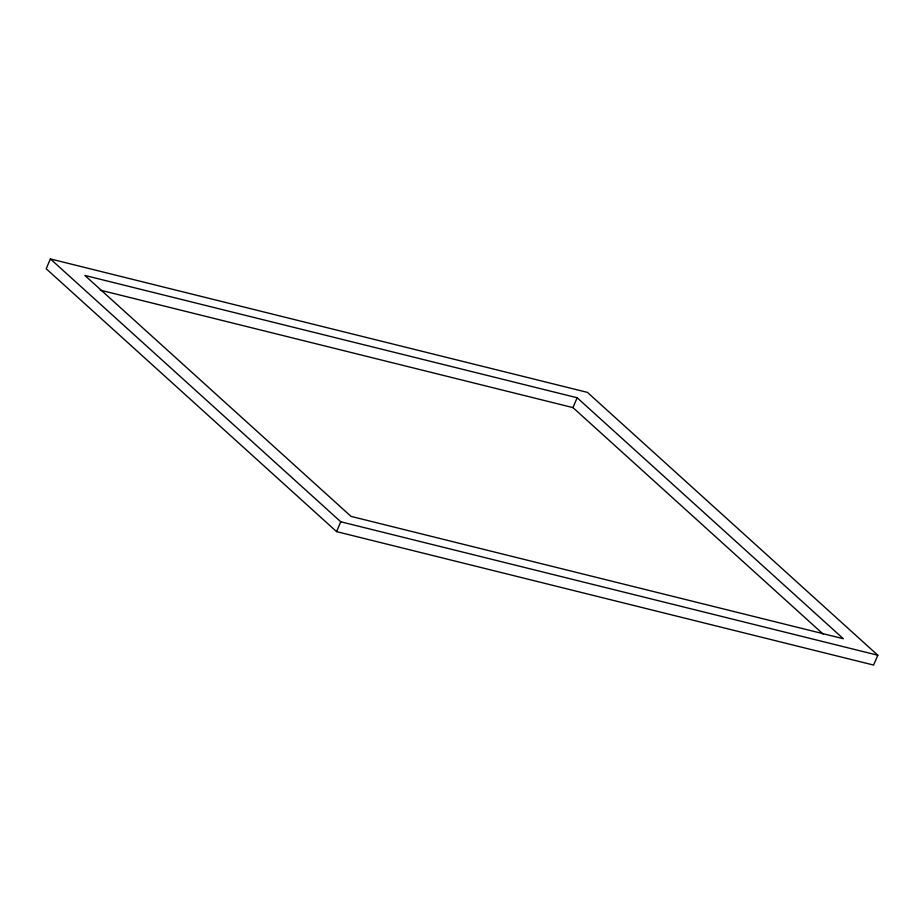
<?xml version="1.0" encoding="UTF-8"?>
<svg xmlns="http://www.w3.org/2000/svg" width="924" height="924" viewBox="0 0 924 924"><rect width="100%" height="100%" fill="white"/><g stroke="black" fill="none" stroke-linecap="round" stroke-linejoin="round"><path stroke-width="1.39" d="M50.381 258.928L46.2 268.769L336.579 531.623L873.619 665.072L877.8 655.231L587.421 392.377L50.381 258.928L340.76 521.783L877.8 655.231M336.579 531.623L340.76 521.783M823.111 634.049L572.961 407.611L577.142 397.759L84.858 275.444L351.039 516.389L843.323 638.715L577.142 397.759M100.254 290.148L572.961 407.611"/></g></svg>
